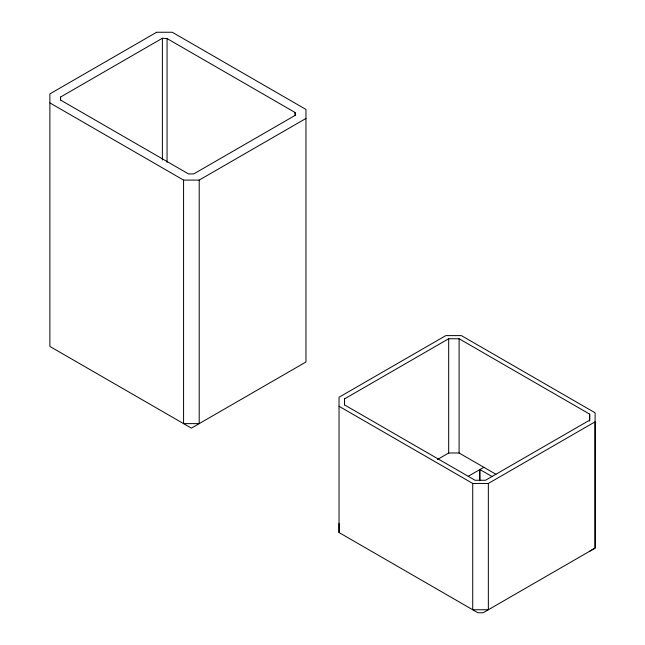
<?xml version="1.0" encoding="UTF-8"?>
<svg xmlns="http://www.w3.org/2000/svg" width="645" height="645" viewBox="0 0 645 645"><rect width="100%" height="100%" fill="white"/><g stroke="black" fill="none" stroke-linecap="round" stroke-linejoin="round"><path stroke-width="0.97" d="M60.566 100.056L60.566 97.04L162.395 38.248L167.055 38.563L295.015 112.44L295.563 115.133L193.734 173.924L188.525 173.924L60.566 100.048L60.566 97.04M162.395 160.008L162.395 38.248M167.055 162.338L167.055 38.563M339.036 406.269L472.721 483.452L488.346 483.452L595.101 421.814L595.117 548.089L483.137 612.75L477.929 612.75L339.036 532.536L339.036 523.514M589.659 414.13L589.659 420.145L485.508 480.275L475.091 480.275L344.527 404.899L344.527 398.884L448.678 338.754L459.095 338.754L589.659 414.13L589.659 421.145M437.399 459.514L448.678 453L448.678 338.754M589.917 551.104L595.117 548.089L595.101 412.8L461.409 335.61L445.792 335.61L339.036 397.247L339.036 532.536M49.883 102.902L183.575 180.092L199.2 180.092L305.956 118.454M468.351 476.22L483.831 467.286M448.678 453L459.095 453L495.957 474.285M492.054 476.542L479.928 469.544L479.928 480.565M488.346 483.452L488.346 609.743L472.729 609.743L472.721 483.452M479.662 469.697L479.662 480.719M459.095 338.754L459.095 453M344.527 398.884L344.527 404.899M295.015 112.44L295.015 115.455M199.2 180.092L199.2 423.62L183.575 423.62L183.575 180.092M156.638 32.25L49.883 93.888L49.883 346.438L191.388 428.135L305.956 361.99L305.956 109.432L172.263 32.25L156.638 32.25"/></g></svg>
